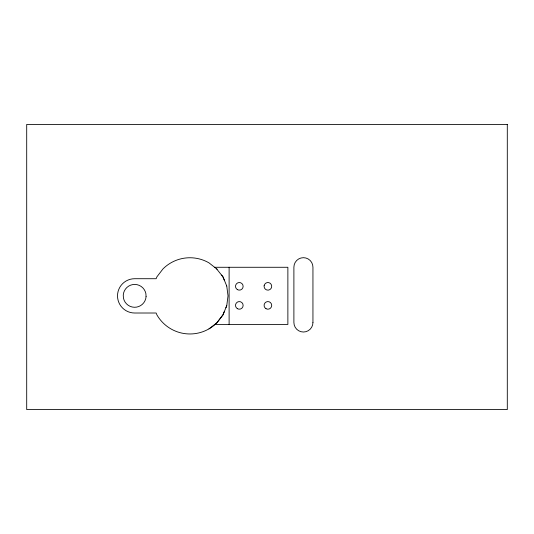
<?xml version="1.0" encoding="UTF-8"?>
<svg xmlns="http://www.w3.org/2000/svg" width="534" height="534" viewBox="0 0 534 534"><rect width="100%" height="100%" fill="white"/><g stroke="black" fill="none" stroke-linecap="round" stroke-linejoin="round"><path stroke-width="0.8" d="M225.902 307.758L226.743 305.728L228.038 295.863L226.743 285.997M224.4 311.389L222.952 314.92L216.877 322.81L208.981 328.871M226.736 305.728L222.932 314.92L216.877 322.81A38.114 38.114 0 0 1 156.923 314.92L156.135 313.011L134.668 313.011A17.148 17.148 0 0 1 117.513 295.863A17.148 17.148 0 0 1 134.668 278.715L156.135 278.715L156.923 276.806L162.977 268.916A38.114 38.114 0 0 1 208.981 262.855L217.118 269.229M214.748 267.28L287.873 267.28L287.873 324.445L214.748 324.445M216.23 268.415L222.932 276.806L224.4 280.33M221.63 275.097L222.952 276.806L226.736 285.997M229.113 267.28L229.113 324.445M264.136 285.743L264.11 286.738A3.811 3.811 0 0 0 269.864 289.602A3.811 3.811 0 0 0 270.03 283.174A3.811 3.811 0 0 0 264.136 285.743M507.3 124.429L26.7 124.429L26.7 409.571L507.3 409.571L507.3 124.429M146.076 296.577L145.875 293.6A11.434 11.434 0 0 0 123.254 295.148L123.461 298.126A11.434 11.434 0 0 0 146.076 296.577M312.944 322.496L312.944 267.207A9.525 9.525 0 0 0 303.419 257.682A9.525 9.525 0 0 0 293.894 267.207L293.894 322.496A9.525 9.525 0 0 0 303.419 332.021A9.525 9.525 0 0 0 312.944 322.496M237.41 289.635A3.811 3.811 0 0 0 243.13 286.337A3.811 3.811 0 0 0 237.41 283.033A3.811 3.811 0 0 0 237.41 289.635M237.41 308.692A3.811 3.811 0 0 0 243.13 305.388A3.811 3.811 0 0 0 237.41 302.09A3.811 3.811 0 0 0 237.41 308.692M265.992 308.692A3.811 3.811 0 0 0 271.713 305.388A3.811 3.811 0 0 0 265.992 302.09A3.811 3.811 0 0 0 265.992 308.692"/></g></svg>
